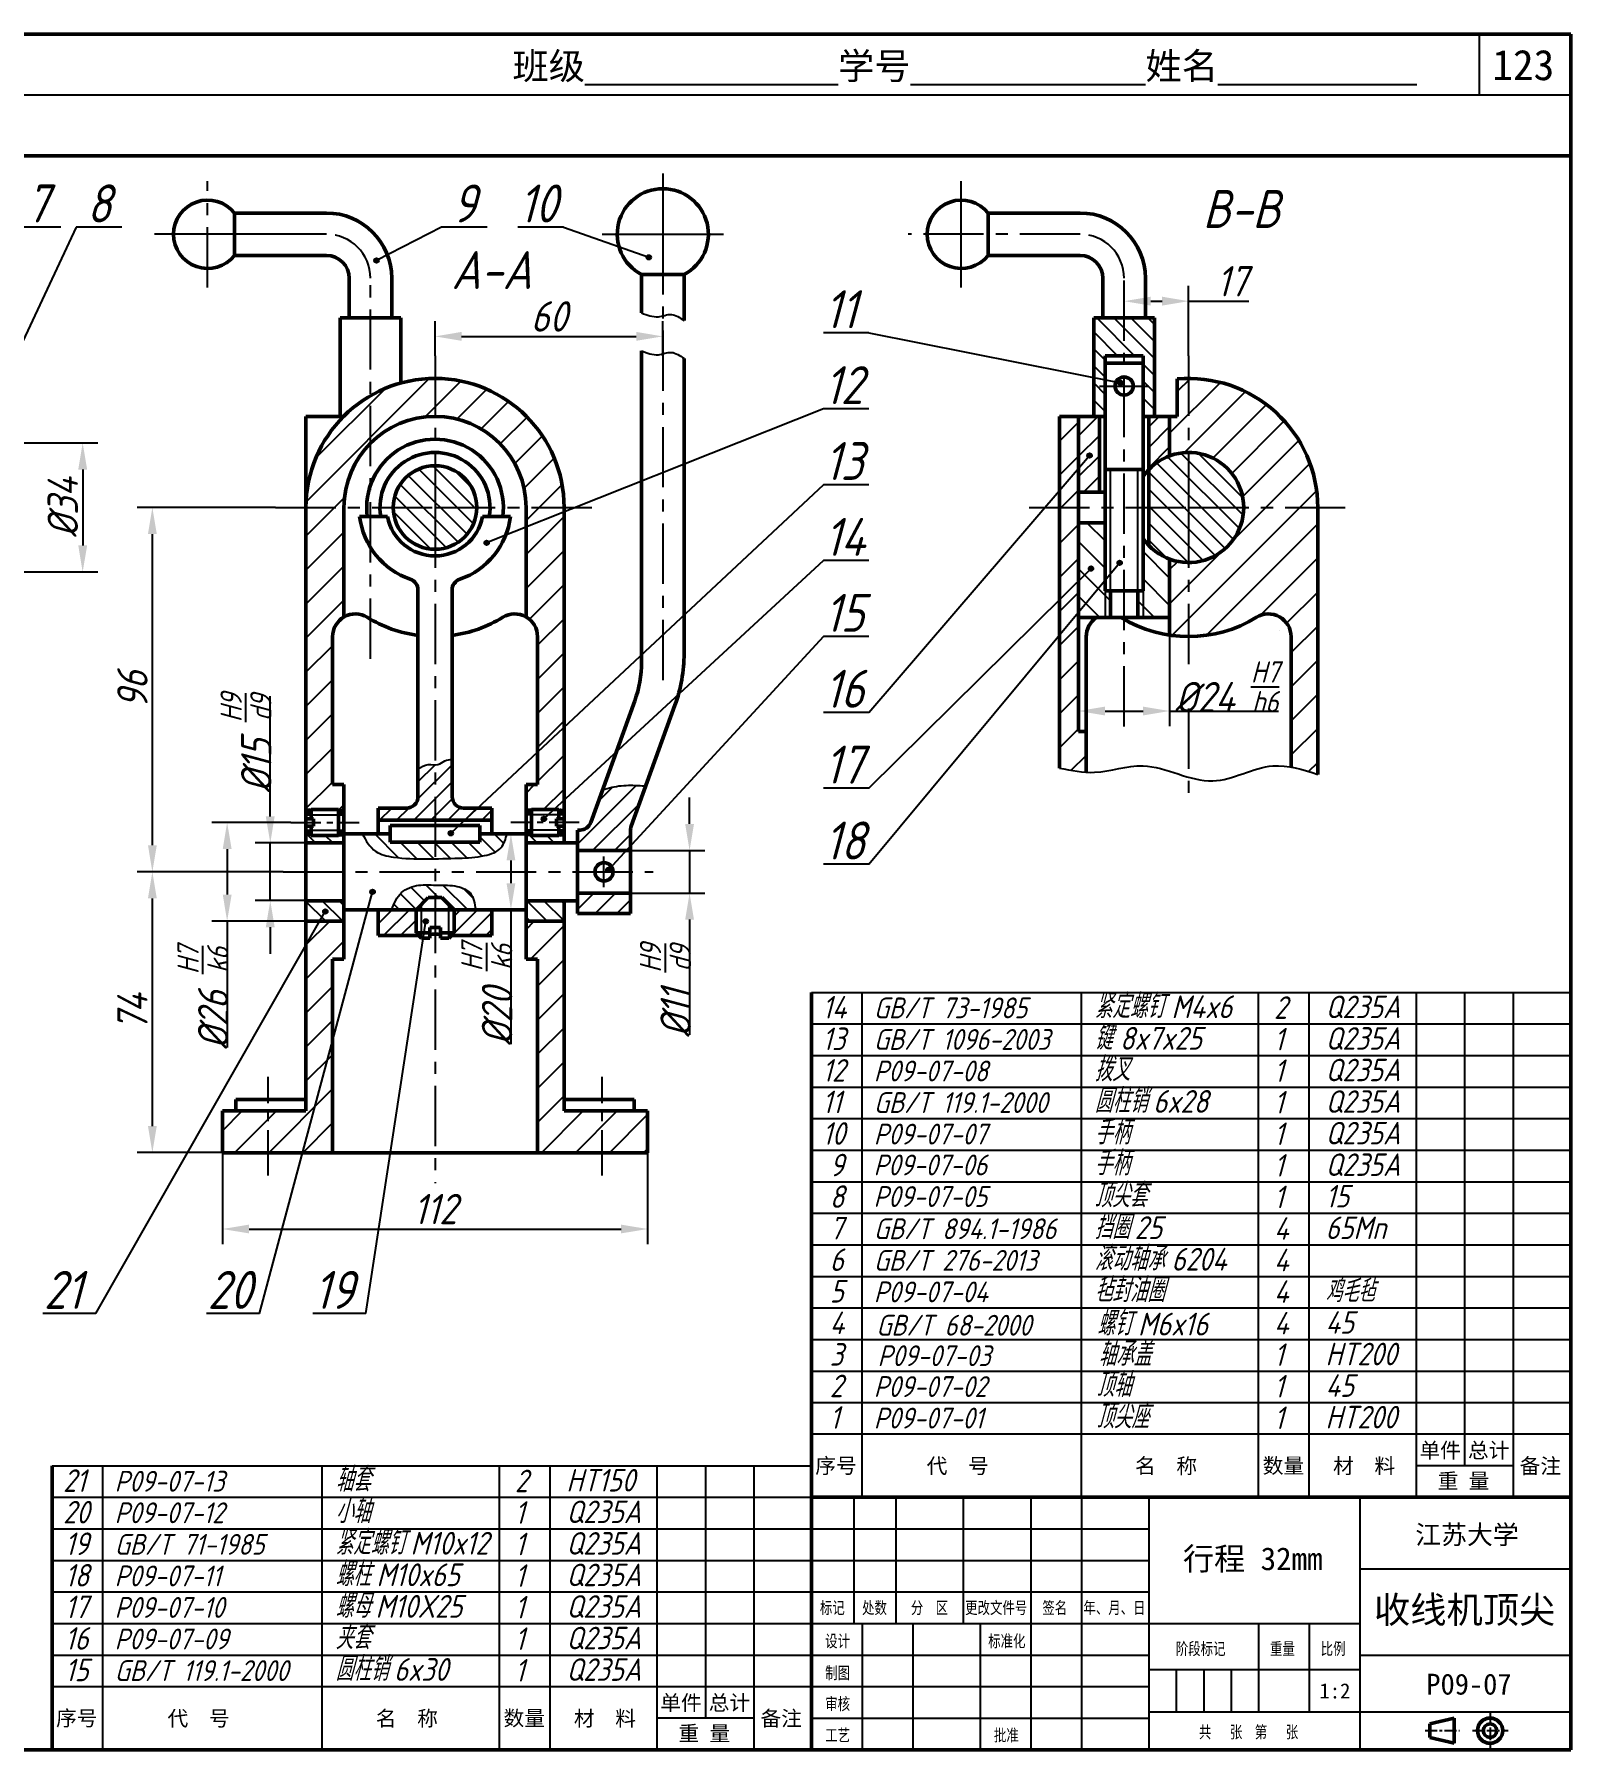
# Model space of a CAD drawing. Header units: millimetres. Extents: x 0 to 322, y 0 to 226.
# Drawn here: x 119.6 to 322, y 0 to 226 of the extents above; entities that cross this region are included whole.
import ezdxf

# ---------------------------------------------------------------- set-up
doc = ezdxf.new("R2010")
doc.units = ezdxf.units.MM
doc.header["$LTSCALE"] = 0.25
doc.linetypes.add('CENTER', pattern=[50.8, 31.75, -6.35, 6.35, -6.35])
doc.layers.add('点画线层', color=7, linetype='CENTER')
doc.layers.add('细实线层', color=7, linetype='Continuous')
doc.layers.add('粗实线层', color=7, linetype='Continuous', lineweight=50)
doc.styles.get("Standard").update_dxf_attribs({"font": 'gbeitc.shx', "height": 4, "bigfont": 'gbcbig.shx'})
doc.styles.add('宋体', font='SimSun.ttf', dxfattribs={"height": 3})
doc.dimstyles.new('ISO-25', dxfattribs={"dimtxt": 4, "dimasz": 3.5, "dimexe": 2, "dimexo": 0, "dimtad": 1, "dimtoh": 1, "dimdsep": 46, "dimtxsty": 'Standard', "dimcen": 0, "dimclrd": 256, "dimclre": 256, "dimclrt": 256, "dimadec": 0, "dimazin": 0, "dimtfac": 1, "dimtmove": 0, "dimatfit": 3, "dimfxl": 0, "dimlwd": -1, "dimlwe": -1, "dimarcsym": 0})
pattern_1 = [(135, (-7.5285, 0), (-1.122532, -1.122532), [])]

# ---------------------------------------------------------------- blocks, each defined once
blk = doc.blocks.new('*D5')
at = {"layer": 'Defpoints', "color": 0, "transparency": 16777216}
for p in [(144.41, 78.66), (200.41, 78.66), (200.41, 68.6)]:
    blk.add_point(p, dxfattribs=at)
at = {"layer": '细实线层', "transparency": 16777216}
for p, q in [((144.41, 78.66), (144.41, 66.6)), ((200.41, 78.66), (200.41, 66.6)), ((147.91, 68.6), (196.91, 68.6))]:
    blk.add_line(p, q, dxfattribs=at)
for points in [[(147.91, 69.18), (147.91, 68.02), (144.41, 68.6)], [(196.91, 69.18), (196.91, 68.02), (200.41, 68.6)]]:
    blk.add_solid(points, dxfattribs=at)
at = {"layer": '细实线层', "transparency": 16777216, "insert": (172.41, 71.23), "char_height": 4, "attachment_point": 5}
blk.add_mtext('112', dxfattribs=at)
blk = doc.blocks.new('*D7')
at = {"layer": 'Defpoints', "color": 0, "transparency": 16777216}
for p in [(135.18, 115.66), (152.41, 115.66), (144.41, 78.66)]:
    blk.add_point(p, dxfattribs=at)
at = {"layer": '细实线层', "transparency": 16777216}
for p, q in [((152.41, 115.66), (133.18, 115.66)), ((135.18, 82.16), (135.18, 112.16)), ((144.41, 78.66), (133.18, 78.66))]:
    blk.add_line(p, q, dxfattribs=at)
for points in [[(134.6, 112.16), (135.76, 112.16), (135.18, 115.66)], [(134.6, 82.16), (135.76, 82.16), (135.18, 78.66)]]:
    blk.add_solid(points, dxfattribs=at)
at = {"layer": '细实线层', "transparency": 16777216, "insert": (132.55, 97.16), "char_height": 4, "attachment_point": 5, "rotation": 90}
blk.add_mtext('74', dxfattribs=at)
blk = doc.blocks.new('*D8')
at = {"layer": 'Defpoints', "color": 0, "transparency": 16777216}
for p in [(135.18, 163.66), (151.41, 163.66), (152.41, 115.66)]:
    blk.add_point(p, dxfattribs=at)
at = {"layer": '细实线层', "transparency": 16777216}
for p, q in [((151.41, 163.66), (133.18, 163.66)), ((135.18, 119.16), (135.18, 160.16)), ((152.41, 115.66), (133.18, 115.66))]:
    blk.add_line(p, q, dxfattribs=at)
for points in [[(134.6, 160.16), (135.76, 160.16), (135.18, 163.66)], [(134.6, 119.16), (135.76, 119.16), (135.18, 115.66)]]:
    blk.add_solid(points, dxfattribs=at)
at = {"layer": '细实线层', "transparency": 16777216, "insert": (132.55, 139.66), "char_height": 4, "attachment_point": 5, "rotation": 90}
blk.add_mtext('96', dxfattribs=at)
blk = doc.blocks.new('*D9')
at = {"layer": 'Defpoints', "color": 0, "transparency": 16777216}
for p in [(198.16, 118.46), (198.16, 112.86), (205.94, 112.86)]:
    blk.add_point(p, dxfattribs=at)
at = {"layer": '细实线层', "transparency": 16777216}
for p, q in [((205.94, 121.96), (205.94, 125.46)), ((198.16, 118.46), (207.94, 118.46)), ((205.94, 118.46), (205.94, 112.86)), ((198.16, 112.86), (207.94, 112.86)), ((205.94, 109.36), (205.94, 94.17))]:
    blk.add_line(p, q, dxfattribs=at)
for points in [[(205.36, 121.96), (206.52, 121.96), (205.94, 118.46)], [(205.36, 109.36), (206.52, 109.36), (205.94, 112.86)]]:
    blk.add_solid(points, dxfattribs=at)
at = {"layer": '细实线层', "transparency": 16777216, "insert": (202.75, 100.02), "char_height": 4, "attachment_point": 5, "rotation": 90}
blk.add_mtext('%%C11 {\\H0.7x;\\SH9/d9;}', dxfattribs=at)
blk = doc.blocks.new('*D10')
at = {"layer": 'Defpoints', "color": 0, "transparency": 16777216}
for p in [(184.41, 120.66), (182.41, 110.66), (184.41, 110.66)]:
    blk.add_point(p, dxfattribs=at)
at = {"layer": '细实线层', "transparency": 16777216}
for p, q in [((184.41, 120.66), (180.41, 120.66)), ((182.41, 117.16), (182.41, 114.16)), ((184.41, 110.66), (180.41, 110.66)), ((182.41, 110.66), (182.41, 92.97))]:
    blk.add_line(p, q, dxfattribs=at)
for points in [[(181.83, 117.16), (182.99, 117.16), (182.41, 120.66)], [(181.83, 114.16), (182.99, 114.16), (182.41, 110.66)]]:
    blk.add_solid(points, dxfattribs=at)
at = {"layer": '细实线层', "transparency": 16777216, "insert": (179.22, 99.53), "char_height": 4, "attachment_point": 5, "rotation": 90}
blk.add_mtext('%%C20 {\\H0.7x;\\SH7/k6;}', dxfattribs=at)
blk = doc.blocks.new('*D11')
at = {"layer": 'Defpoints', "color": 0, "transparency": 16777216}
for p in [(150.71, 119.46), (155.41, 119.46), (155.41, 111.86)]:
    blk.add_point(p, dxfattribs=at)
at = {"layer": '细实线层', "transparency": 16777216}
for p, q in [((150.71, 122.96), (150.71, 138.81)), ((155.41, 119.46), (148.71, 119.46)), ((150.71, 111.86), (150.71, 119.46)), ((155.41, 111.86), (148.71, 111.86)), ((150.71, 108.36), (150.71, 104.86))]:
    blk.add_line(p, q, dxfattribs=at)
for points in [[(150.12, 122.96), (151.29, 122.96), (150.71, 119.46)], [(150.12, 108.36), (151.29, 108.36), (150.71, 111.86)]]:
    blk.add_solid(points, dxfattribs=at)
at = {"layer": '细实线层', "transparency": 16777216, "insert": (147.51, 132.63), "char_height": 4, "attachment_point": 5, "rotation": 90}
blk.add_mtext('%%C15 {\\H0.7x;\\SH9/d9;}', dxfattribs=at)
blk = doc.blocks.new('*D12')
at = {"layer": 'Defpoints', "color": 0, "transparency": 16777216}
for p in [(153.41, 122.16), (145.03, 109.16), (155.41, 109.16)]:
    blk.add_point(p, dxfattribs=at)
at = {"layer": '细实线层', "transparency": 16777216}
for p, q in [((153.41, 122.16), (143.03, 122.16)), ((145.03, 118.66), (145.03, 112.66)), ((155.41, 109.16), (143.03, 109.16)), ((145.03, 109.16), (145.03, 92.52))]:
    blk.add_line(p, q, dxfattribs=at)
for points in [[(144.45, 118.66), (145.62, 118.66), (145.03, 122.16)], [(144.45, 112.66), (145.62, 112.66), (145.03, 109.16)]]:
    blk.add_solid(points, dxfattribs=at)
at = {"layer": '细实线层', "transparency": 16777216, "insert": (141.84, 99.09), "char_height": 4, "attachment_point": 5, "rotation": 90}
blk.add_mtext('%%C26 {\\H0.7x;\\SH7/k6;}', dxfattribs=at)
blk = doc.blocks.new('*D13')
at = {"layer": 'Defpoints', "color": 0, "transparency": 16777216}
for p in [(202.41, 186.2), (172.41, 183.66), (202.41, 183.66)]:
    blk.add_point(p, dxfattribs=at)
at = {"layer": '细实线层', "transparency": 16777216}
for p, q in [((172.41, 183.66), (172.41, 188.2)), ((202.41, 183.66), (202.41, 188.2)), ((175.91, 186.2), (198.91, 186.2))]:
    blk.add_line(p, q, dxfattribs=at)
for points in [[(175.91, 186.79), (175.91, 185.62), (172.41, 186.2)], [(198.91, 186.79), (198.91, 185.62), (202.41, 186.2)]]:
    blk.add_solid(points, dxfattribs=at)
at = {"layer": '细实线层', "transparency": 16777216, "insert": (187.41, 188.83), "char_height": 4, "attachment_point": 5}
blk.add_mtext('60', dxfattribs=at)
blk = doc.blocks.new('*D14')
at = {"layer": 'Defpoints', "color": 0, "transparency": 16777216}
for p in [(263.18, 190.84), (263.18, 188.66), (271.68, 183.66)]:
    blk.add_point(p, dxfattribs=at)
at = {"layer": '细实线层', "transparency": 16777216}
for p, q in [((263.18, 188.66), (263.18, 192.84)), ((271.68, 183.66), (271.68, 192.84)), ((266.68, 190.84), (268.18, 190.84)), ((271.68, 190.84), (279.59, 190.84))]:
    blk.add_line(p, q, dxfattribs=at)
for points in [[(266.68, 191.43), (266.68, 190.26), (263.18, 190.84)], [(268.18, 191.43), (268.18, 190.26), (271.68, 190.84)]]:
    blk.add_solid(points, dxfattribs=at)
at = {"layer": '细实线层', "transparency": 16777216, "insert": (277.39, 193.47), "char_height": 4, "attachment_point": 5}
blk.add_mtext('17', dxfattribs=at)
blk = doc.blocks.new('*D16')
at = {"layer": 'Defpoints', "color": 0, "transparency": 16777216}
for p in [(116.48, 172.16), (116.48, 155.16), (126, 155.16)]:
    blk.add_point(p, dxfattribs=at)
at = {"layer": '细实线层', "transparency": 16777216}
for p, q in [((116.48, 172.16), (128, 172.16)), ((126, 168.66), (126, 158.66)), ((116.48, 155.16), (128, 155.16))]:
    blk.add_line(p, q, dxfattribs=at)
for points in [[(125.42, 168.66), (126.59, 168.66), (126, 172.16)], [(125.42, 158.66), (126.59, 158.66), (126, 155.16)]]:
    blk.add_solid(points, dxfattribs=at)
at = {"layer": '细实线层', "transparency": 16777216, "insert": (123.38, 163.66), "char_height": 4, "attachment_point": 5, "rotation": 90}
blk.add_mtext('%%C34', dxfattribs=at)

msp = doc.modelspace()

# ---------------------------------------------------------------- hatches: boundary and pattern name
at = {"layer": '细实线层'}
h = msp.add_hatch(color=256, dxfattribs=at)
edge = h.paths.add_edge_path()
edge.add_arc((200.578, 196.623), 0.3, 0, 360)
h = msp.add_hatch(color=256, dxfattribs=at)
edge = h.paths.add_edge_path()
edge.add_arc((164.699, 196.205), 0.3, 0, 360)
h = msp.add_hatch(dxfattribs=at)
h.set_pattern_fill('ANSI31', color=256, scale=0.5, angle=90)
h.set_pattern_definition(pattern_1)
h.paths.add_polyline_path([(260.678, 183.657), (263.178, 183.657), (263.178, 188.657), (259.178, 188.657), (259.178, 175.657), (260.678, 175.657)])
h.paths.add_polyline_path([(267.178, 188.657), (263.178, 188.657), (263.178, 183.657), (265.678, 183.657), (265.678, 175.657), (267.178, 175.657)])
h = msp.add_hatch(dxfattribs=at)
h.set_pattern_fill('ANSI31', color=256)
h.paths.add_polyline_path([(163.912, 172.128), (163.912, 178.38, 0.2679492), (155.412, 163.657), (160.412, 163.657, -0.1984612)])
h.paths.add_polyline_path([(160.412, 163.657), (155.412, 163.657), (155.412, 123.857), (156.112, 123.857), (159.712, 123.857), (160.412, 123.857), (160.412, 127.157), (158.912, 127.157), (158.912, 146.635, -0.2679492), (160.412, 149.233)])
h.paths.add_polyline_path([(172.412, 180.657, 0.1316525), (163.912, 178.38), (163.912, 172.128, -0.1993636), (172.412, 175.657)])
h.paths.add_polyline_path([(172.412, 180.657), (172.412, 175.657, -0.4142136), (184.412, 163.657), (189.412, 163.657, 0.4142136)])
h.paths.add_polyline_path([(189.412, 163.657), (184.412, 163.657), (184.412, 149.233, -0.2679492), (185.912, 146.635), (185.912, 127.157), (184.412, 127.157), (184.412, 123.857), (185.112, 123.857), (188.712, 123.857), (189.412, 123.857)])
h.paths.add_polyline_path([(158.912, 104.157), (160.412, 104.157), (160.412, 109.157), (155.412, 109.157), (155.412, 84.157), (150.412, 84.157), (150.412, 78.657), (158.912, 78.657)])
h.paths.add_polyline_path([(150.412, 84.157), (144.412, 84.157), (144.412, 78.657), (150.412, 78.657)])
h.paths.add_polyline_path([(189.412, 109.157), (184.412, 109.157), (184.412, 104.157), (185.912, 104.157), (185.912, 78.657), (194.412, 78.657), (194.412, 84.157), (189.412, 84.157)])
h.paths.add_polyline_path([(200.412, 84.157), (194.412, 84.157), (194.412, 78.657), (200.412, 78.657)])
h.paths.add_polyline_path([(156.112, 123.857), (155.412, 123.857), (155.412, 123.157)])
h.paths.add_polyline_path([(160.412, 123.857), (159.712, 123.857), (160.412, 123.157)])
h.paths.add_polyline_path([(185.112, 123.857), (184.412, 123.857), (184.412, 123.157)])
h.paths.add_polyline_path([(189.412, 123.857), (188.712, 123.857), (189.412, 123.157)])
h = msp.add_hatch(dxfattribs=at)
h.set_pattern_fill('ANSI31', color=256)
h.set_pattern_definition([(45, (-7.5285, 0), (-2.245064, 2.245064), [])])
h.paths.add_polyline_path([(257.178, 175.657), (254.678, 175.657), (254.678, 163.657), (257.178, 163.657)])
edge = h.paths.add_edge_path()
edge.add_spline(control_points=[(254.678, 129.334), (255.845, 129.1), (257.011, 128.904), (258.178, 128.782)], knot_values=[0, 0, 0, 0, 3.5264253, 3.5264253, 3.5264253, 3.5264253], degree=3, periodic=0)
edge.add_line((258.178, 128.782), (258.178, 134.157))
edge.add_line((258.178, 134.157), (257.178, 134.157))
edge.add_line((257.178, 134.157), (257.178, 163.657))
edge.add_line((257.178, 163.657), (254.678, 163.657))
edge.add_line((254.678, 163.657), (254.678, 129.334))
edge = h.paths.add_edge_path()
edge.add_arc((271.678, 163.657), 17, 90, 95.06209)
edge.add_line((270.178, 180.591), (270.178, 175.657))
edge.add_line((270.178, 175.657), (269.178, 175.657))
edge.add_line((269.178, 175.657), (269.178, 170.463))
edge.add_arc((271.678, 163.657), 7.25, 90, 110.17127, ccw=False)
edge.add_line((271.678, 170.907), (271.678, 180.657))
edge = h.paths.add_edge_path()
edge.add_line((271.678, 180.657), (271.678, 170.907))
edge.add_arc((271.678, 163.657), 7.25, 0, 90, ccw=False)
edge.add_line((278.928, 163.657), (288.678, 163.657))
edge.add_arc((271.678, 163.657), 17, 0, 90)
edge = h.paths.add_edge_path()
edge.add_arc((271.678, 163.657), 7.25, 249.82873, 270, ccw=False)
edge.add_line((269.178, 156.852), (269.178, 146.842))
edge.add_arc((271.678, 163.657), 17, 261.54348, 270)
edge.add_line((271.678, 146.657), (271.678, 156.407))
edge = h.paths.add_edge_path()
edge.add_spline(control_points=[(285.178, 129.461), (286.342, 129.197), (287.51, 128.86), (288.678, 128.486)], knot_values=[31.094862, 31.094862, 31.094862, 31.094862, 34.65193, 34.65193, 34.65193, 34.65193], degree=3, periodic=0)
edge.add_line((288.678, 128.486), (288.678, 163.657))
edge.add_line((288.678, 163.657), (278.928, 163.657))
edge.add_arc((271.678, 163.657), 7.25, -90, 0, ccw=False)
edge.add_line((271.678, 156.407), (271.678, 146.657))
edge.add_arc((271.678, 163.657), 17, 270, 301.66824)
edge.add_arc((282.178, 146.635), 3, 0, 121.66824, ccw=False)
edge.add_line((285.178, 146.635), (285.178, 129.461))
h = msp.add_hatch(color=256, dxfattribs=at)
edge = h.paths.add_edge_path()
edge.add_arc((262.708, 180.068), 0.3, 0, 360)
h = msp.add_hatch(dxfattribs=at)
h.set_pattern_fill('ANSI31', color=256, scale=0.6)
h.set_pattern_definition([(45, (-7.5285, 0), (-1.347038, 1.347038), [])])
h.paths.add_polyline_path([(259.928, 175.657), (257.178, 175.657), (257.178, 165.657), (259.928, 165.657)])
h.paths.add_polyline_path([(269.178, 175.657), (266.428, 175.657), (266.428, 168.657, -0.1149342), (269.178, 170.463)])
h = msp.add_hatch(color=256, dxfattribs=at)
edge = h.paths.add_edge_path()
edge.add_arc((258.629, 170.501), 0.3, 0, 360)
h = msp.add_hatch(dxfattribs=at)
h.set_pattern_fill('ANSI31', color=256, scale=0.5, angle=90)
h.set_pattern_definition(pattern_1)
h.paths.add_polyline_path([(271.678, 170.907, 0.2052577), (266.428, 168.657), (266.428, 163.657), (271.678, 163.657)])
h.paths.add_polyline_path([(271.678, 170.907), (271.678, 163.657), (278.928, 163.657, 0.4142136)])
h.paths.add_polyline_path([(271.678, 163.657), (266.428, 163.657), (266.428, 158.657, 0.2052577), (271.678, 156.407)])
h.paths.add_polyline_path([(278.928, 163.657), (271.678, 163.657), (271.678, 156.407, 0.4142136)])
h = msp.add_hatch(dxfattribs=at)
h.set_pattern_fill('ANSI31', color=256, scale=0.5, angle=90)
edge = h.paths.add_edge_path()
edge.add_arc((172.412, 163.657), 5.5, 0, 360)
h = msp.add_hatch(dxfattribs=at)
h.set_pattern_fill('ANSI31', color=256, scale=0.8, angle=90)
h.set_pattern_definition([(135, (-7.5285, 0), (-1.796051, -1.796051), [])])
h.paths.add_polyline_path([(260.678, 161.657), (257.178, 161.657), (257.178, 149.157), (260.678, 149.157), (260.678, 152.657)])
h.paths.add_polyline_path([(261.378, 152.657), (260.678, 152.657), (260.678, 149.157), (261.378, 149.157)])
h.paths.add_polyline_path([(265.678, 152.657), (264.978, 152.657), (264.978, 149.157), (265.678, 149.157)])
h.paths.add_polyline_path([(269.178, 156.852, -0.1569548), (265.678, 159.588), (265.678, 152.657), (265.678, 149.157), (269.178, 149.157)])
h = msp.add_hatch(color=256, dxfattribs=at)
edge = h.paths.add_edge_path()
edge.add_arc((179.209, 159.003), 0.3, 0, 360)
h = msp.add_hatch(color=256, dxfattribs=at)
edge = h.paths.add_edge_path()
edge.add_arc((262.59, 156.364), 0.3, 0, 360)
h = msp.add_hatch(color=256, dxfattribs=at)
edge = h.paths.add_edge_path()
edge.add_arc((258.818, 155.61), 0.3, 0, 360)
h = msp.add_hatch(dxfattribs=at)
h.set_pattern_fill('ANSI31', color=256, scale=0.5)
edge = h.paths.add_edge_path()
edge.add_spline(control_points=[(172.412, 129.76), (172.119, 129.764), (171.292, 129.925), (170.598, 129.489), (170.162, 129.216)], knot_values=[0, 0, 0, 0, 0.8781238, 2.3587219, 2.3587219, 2.3587219, 2.3587219], degree=3, periodic=0)
edge.add_line((170.162, 129.216), (170.162, 125.557))
edge.add_arc((168.662, 125.557), 1.5, -90, 0, ccw=False)
edge.add_line((168.662, 124.057), (164.912, 124.057))
edge.add_line((164.912, 124.057), (164.912, 122.457))
edge.add_line((164.912, 122.457), (172.412, 122.457))
edge.add_line((172.412, 122.457), (172.412, 129.76))
edge = h.paths.add_edge_path()
edge.add_spline(control_points=[(174.662, 130.484), (174.337, 130.452), (173.659, 130.384), (173.011, 129.794), (172.542, 129.758), (172.412, 129.76)], knot_values=[2.3587219, 2.3587219, 2.3587219, 2.3587219, 3.321073, 4.3693913, 4.761034, 4.761034, 4.761034, 4.761034], degree=3, periodic=0)
edge.add_line((172.412, 129.76), (172.412, 122.457))
edge.add_line((172.412, 122.457), (179.912, 122.457))
edge.add_line((179.912, 122.457), (179.912, 124.057))
edge.add_line((179.912, 124.057), (176.162, 124.057))
edge.add_arc((176.162, 125.557), 1.5, 180, 270, ccw=False)
edge.add_line((174.662, 125.557), (174.662, 130.484))
h.paths.add_polyline_path([(169.912, 110.657), (164.912, 110.657), (164.912, 107.257), (169.912, 107.257), (169.912, 107.607)])
h.paths.add_polyline_path([(179.912, 110.657), (174.912, 110.657), (174.912, 107.607), (174.912, 107.257), (179.912, 107.257)])
h.paths.add_polyline_path([(169.912, 107.607), (169.912, 107.257), (170.262, 107.257)])
h.paths.add_polyline_path([(174.912, 107.607), (174.562, 107.257), (174.912, 107.257)])
h = msp.add_hatch(dxfattribs=at)
h.set_pattern_fill('ANSI31', color=256, scale=0.64)
edge = h.paths.add_edge_path()
edge.add_spline(control_points=[(200.167, 126.967), (199.526, 127.011), (198.454, 127.086), (196.534, 127.026), (195.3, 126.697), (194.486, 126.479)], knot_values=[0, 0, 0, 0, 1.9288001, 3.2225611, 5.7407957, 5.7407957, 5.7407957, 5.7407957], degree=3, periodic=0)
edge.add_line((194.486, 126.479), (192.92, 122.147))
edge.add_arc((191.509, 122.657), 1.5, 270, 340.12313, ccw=False)
edge.add_line((191.509, 121.157), (191.162, 121.157))
edge.add_line((191.162, 121.157), (191.162, 118.457))
edge.add_line((191.162, 118.457), (198.162, 118.457))
edge.add_line((198.162, 118.457), (198.162, 121.157))
edge.add_arc((199.662, 121.157), 1.5, 160.12313, 180, ccw=False)
edge.add_line((198.251, 121.667), (200.167, 126.967))
h.paths.add_polyline_path([(198.162, 112.857), (191.162, 112.857), (191.162, 110.157), (198.162, 110.157)])
h = msp.add_hatch(color=256, dxfattribs=at)
edge = h.paths.add_edge_path()
edge.add_arc((186.755, 122.626), 0.3, 0, 360)
h = msp.add_hatch(dxfattribs=at)
h.set_pattern_fill('ANSI31', color=256, scale=0.5, angle=90)
h.paths.add_polyline_path([(160.412, 111.857), (155.412, 111.857), (155.412, 109.157), (160.412, 109.157)])
h.paths.add_polyline_path([(160.412, 120.457), (159.712, 120.457), (156.112, 120.457), (155.412, 120.457), (155.412, 119.457), (160.412, 119.457)])
h.paths.add_polyline_path([(155.412, 121.157), (155.412, 120.457), (156.112, 120.457)])
h.paths.add_polyline_path([(160.412, 121.157), (159.712, 120.457), (160.412, 120.457)])
h = msp.add_hatch(dxfattribs=at)
h.set_pattern_fill('ANSI31', color=256, scale=0.5, angle=90)
edge = h.paths.add_edge_path()
edge.add_line((172.412, 119.557), (166.512, 119.557))
edge.add_line((166.512, 119.557), (166.512, 120.657))
edge.add_line((166.512, 120.657), (162.832, 120.657))
edge.add_spline(control_points=[(162.832, 120.657), (163.329, 119.764), (164.242, 118.122), (167.599, 117.402), (170.193, 117.356), (172.024, 117.377), (172.412, 117.383)], knot_values=[0, 0, 0, 0, 2.9097302, 5.3516341, 9.6841819, 10.8441426, 10.8441426, 10.8441426, 10.8441426], degree=3, periodic=0)
edge.add_line((172.412, 117.383), (172.412, 119.557))
edge = h.paths.add_edge_path()
edge.add_spline(control_points=[(172.412, 117.383), (173.47, 117.4), (175.661, 117.463), (178.578, 117.561), (181.292, 118.511), (181.716, 119.994), (181.905, 120.657)], knot_values=[10.8441426, 10.8441426, 10.8441426, 10.8441426, 14.0114926, 17.376653, 19.8102908, 21.7764162, 21.7764162, 21.7764162, 21.7764162], degree=3, periodic=0)
edge.add_line((181.905, 120.657), (178.312, 120.657))
edge.add_line((178.312, 120.657), (178.312, 119.557))
edge.add_line((178.312, 119.557), (172.412, 119.557))
edge.add_line((172.412, 119.557), (172.412, 117.383))
h = msp.add_hatch(color=256, dxfattribs=at)
edge = h.paths.add_edge_path()
edge.add_arc((174.493, 120.741), 0.3, 0, 360)
h = msp.add_hatch(dxfattribs=at)
h.set_pattern_fill('ANSI31', color=256, scale=0.5, angle=90)
h.paths.add_polyline_path([(189.412, 111.857), (184.412, 111.857), (184.412, 109.157), (189.412, 109.157)])
h.paths.add_polyline_path([(189.412, 120.457), (188.712, 120.457), (185.112, 120.457), (184.412, 120.457), (184.412, 119.457), (189.412, 119.457)])
h.paths.add_polyline_path([(184.412, 121.157), (184.412, 120.457), (185.112, 120.457)])
h.paths.add_polyline_path([(189.412, 121.157), (188.712, 120.457), (189.412, 120.457)])
h = msp.add_hatch(color=256, dxfattribs=at)
edge = h.paths.add_edge_path()
edge.add_arc((195.24, 115.912), 0.3, 0, 360)
h = msp.add_hatch(color=256, dxfattribs=at)
edge = h.paths.add_edge_path()
edge.add_arc((164.188, 113.025), 0.3, 0, 360)
h = msp.add_hatch(dxfattribs=at)
h.set_pattern_fill('ANSI31', color=256, scale=0.5, angle=90)
edge = h.paths.add_edge_path()
edge.add_spline(control_points=[(172.412, 113.915), (171.708, 113.93), (170.173, 114.053), (167.699, 113.136), (167.036, 111.497), (166.697, 110.657)], knot_values=[0, 0, 0, 0, 2.1326237, 4.6121569, 7.2197541, 7.2197541, 7.2197541, 7.2197541], degree=3, periodic=0)
edge.add_line((166.697, 110.657), (169.912, 110.657))
edge.add_line((169.912, 110.657), (171.512, 112.257))
edge.add_line((171.512, 112.257), (172.412, 112.257))
edge.add_line((172.412, 112.257), (172.412, 113.915))
edge = h.paths.add_edge_path()
edge.add_spline(control_points=[(177.768, 110.657), (177.641, 111.487), (177.392, 113.1), (174.868, 113.992), (173.293, 113.897), (172.43, 113.914), (172.412, 113.915)], knot_values=[7.2197541, 7.2197541, 7.2197541, 7.2197541, 9.5540982, 11.7597731, 14.3209153, 14.3748158, 14.3748158, 14.3748158, 14.3748158], degree=3, periodic=0)
edge.add_line((172.412, 113.915), (172.412, 112.257))
edge.add_line((172.412, 112.257), (173.312, 112.257))
edge.add_line((173.312, 112.257), (174.912, 110.657))
edge.add_line((174.912, 110.657), (177.768, 110.657))
h = msp.add_hatch(color=256, dxfattribs=at)
edge = h.paths.add_edge_path()
edge.add_arc((157.962, 110.433), 0.3, 0, 360)
h = msp.add_hatch(color=256, dxfattribs=at)
edge = h.paths.add_edge_path()
edge.add_arc((171.192, 109.137), 0.3, 0, 360)

# ---------------------------------------------------------------- linework, layer by layer
at = {"lineweight": 50}
for p, q in [((322, 226), (0, 226)), ((322, 0), (322, 226)), ((322, 210), (0, 210)), ((322, 33.26), (222, 33.26)), ((222, 33.26), (222, 0)), ((0, 0), (322, 0))]:
    msp.add_line(p, q, dxfattribs=at)
for p, q in [((310, 218), (310, 226)), ((322, 218), (0, 218)), ((322, 41.575), (222, 41.575)), ((314.47, 37.418), (301.678, 37.418)), ((227.556, 33.26), (227.556, 16.63)), ((233.111, 33.26), (233.111, 16.63)), ((242, 33.26), (242, 16.63)), ((250.889, 33.26), (250.889, 0)), ((257.556, 33.26), (257.556, 0)), ((266.444, 33.26), (266.444, 0)), ((294.222, 33.26), (294.222, 0)), ((222, 29.103), (266.444, 29.103)), ((222, 24.945), (266.444, 24.945)), ((294.222, 23.816), (322, 23.816)), ((222, 20.788), (266.444, 20.788)), ((222, 16.63), (294.222, 16.63)), ((228.667, 16.63), (228.667, 0)), ((235.333, 16.63), (235.333, 0)), ((244.222, 16.63), (244.222, 0)), ((280.889, 16.63), (280.889, 5)), ((287.556, 16.63), (287.556, 5)), ((222, 12.473), (266.444, 12.473)), ((294.222, 12.473), (322, 12.473)), ((266.444, 10.555), (294.222, 10.555)), ((270.056, 10.555), (270.056, 5)), ((273.667, 10.555), (273.667, 5)), ((277.278, 10.555), (277.278, 5)), ((222, 8.315), (266.444, 8.315)), ((266.444, 5), (322, 5)), ((294.222, 5), (300.196, 5)), ((294.222, 5), (300.196, 5)), ((214.47, 4.158), (201.678, 4.158)), ((222, 4.158), (266.444, 4.158))]:
    msp.add_line(p, q)
at = {"layer": '点画线层'}
for p, q in [((142.463, 192.657), (142.463, 206.657)), ((202.412, 207.657), (202.412, 199.657)), ((202.412, 199.657), (202.412, 139.443)), ((257.378, 199.657), (234.73, 199.657)), ((163.912, 143.717), (163.912, 193.857)), ((263.178, 134.807), (263.178, 193.857)), ((172.412, 183.657), (172.412, 163.657)), ((271.678, 183.657), (271.678, 163.657)), ((259.956, 179.657), (266.416, 179.657)), ((151.412, 163.657), (172.412, 163.657)), ((172.412, 163.657), (193.412, 163.657)), ((172.412, 163.657), (172.412, 74.657)), ((250.678, 163.657), (271.678, 163.657)), ((271.678, 163.657), (292.678, 163.657)), ((271.678, 163.657), (271.678, 142.009)), ((271.678, 137.166), (271.678, 125.908)), ((194.662, 113.649), (194.662, 117.692)), ((152.412, 115.657), (201.162, 115.657))]:
    msp.add_line(p, q, dxfattribs=at)
at = {"layer": '点画线层', "ltscale": 0.5}
for p, q in [((153.412, 122.157), (162.412, 122.157)), ((191.412, 122.157), (182.412, 122.157))]:
    msp.add_line(p, q, dxfattribs=at)
at = {"layer": '点画线层', "ltscale": 0.75}
for p, q in [((150.412, 75.657), (150.412, 88.657)), ((194.412, 75.657), (194.412, 88.657))]:
    msp.add_line(p, q, dxfattribs=at)
at = {"layer": '点画线层', "ltscale": 0.15}
for p, q in [((311.38, 4.834), (311.38, 0.14)), ((309.054, 2.508), (313.748, 2.508))]:
    msp.add_line(p, q, dxfattribs=at)
at = {"layer": '点画线层', "ltscale": 0.2}
msp.add_line((302.832, 2.508), (307.337, 2.508), dxfattribs=at)
at = {"layer": '点画线层'}
for centre in [(158.112, 193.857), (257.378, 193.857)]:
    msp.add_arc(centre, 5.8, 0, 90, dxfattribs=at)
at = {"layer": '粗实线层'}
for p, q in [((158.112, 202.457), (145.986, 202.457)), ((145.986, 196.857), (145.986, 202.457)), ((257.378, 202.457), (245.252, 202.457)), ((245.252, 196.857), (245.252, 202.457)), ((158.112, 196.857), (145.986, 196.857)), ((257.378, 196.857), (245.252, 196.857)), ((161.112, 188.657), (161.112, 193.857)), ((166.712, 188.657), (166.712, 193.857)), ((199.612, 194.351), (199.612, 189.297)), ((199.612, 194.351), (205.212, 194.351)), ((205.212, 194.351), (205.212, 188.3)), ((260.378, 188.657), (260.378, 193.857)), ((265.978, 188.657), (265.978, 193.857)), ((159.912, 175.657), (159.912, 188.657)), ((159.912, 188.657), (167.912, 188.657)), ((167.912, 180.051), (167.912, 188.657)), ((259.178, 175.657), (259.178, 188.657)), ((259.178, 188.657), (267.178, 188.657)), ((267.178, 175.657), (267.178, 188.657)), ((199.612, 184.297), (199.612, 143.286)), ((205.212, 183.3), (205.212, 144.424)), ((260.678, 152.657), (260.678, 183.657)), ((260.678, 183.657), (265.678, 183.657)), ((265.678, 152.657), (265.678, 183.657)), ((260.678, 182.657), (265.678, 182.657)), ((270.178, 180.591), (270.178, 175.657)), ((155.412, 163.657), (155.412, 175.657)), ((155.412, 175.657), (160.37, 175.657)), ((254.678, 175.657), (254.678, 129.334)), ((254.678, 175.657), (260.678, 175.657)), ((257.178, 134.157), (257.178, 175.657)), ((259.928, 165.657), (259.928, 175.657)), ((265.678, 175.657), (270.178, 175.657)), ((266.428, 168.657), (266.428, 175.657)), ((269.178, 170.463), (269.178, 175.657)), ((260.678, 168.657), (265.678, 168.657)), ((266.428, 158.657), (266.428, 168.657)), ((257.178, 165.657), (260.678, 165.657)), ((155.412, 163.657), (155.412, 84.157)), ((160.412, 163.657), (160.412, 149.233)), ((184.412, 163.657), (184.412, 149.233)), ((189.412, 163.657), (189.412, 119.457)), ((288.678, 163.657), (288.678, 128.486)), ((162.484, 162.457), (166.151, 162.457)), ((178.673, 162.457), (182.34, 162.457)), ((257.178, 161.657), (260.678, 161.657)), ((269.178, 146.842), (269.178, 156.852)), ((170.162, 152.786), (170.162, 125.557)), ((174.662, 152.786), (174.662, 125.557)), ((260.678, 152.657), (265.678, 152.657)), ((261.378, 152.657), (261.378, 149.157)), ((264.978, 152.657), (264.978, 149.157)), ((257.178, 149.157), (269.178, 149.157)), ((158.912, 146.635), (158.912, 127.157)), ((185.912, 146.635), (185.912, 127.157)), ((258.178, 146.635), (258.178, 128.782)), ((285.178, 146.635), (285.178, 129.461)), ((192.92, 122.147), (198.718, 138.186)), ((198.251, 121.667), (204.02, 137.624)), ((257.178, 134.157), (258.178, 134.157)), ((158.912, 127.157), (160.412, 127.157)), ((160.412, 127.157), (160.412, 104.157)), ((184.412, 127.157), (184.412, 104.157)), ((184.412, 127.157), (185.912, 127.157)), ((155.412, 123.157), (156.112, 123.857)), ((156.112, 123.857), (159.712, 123.857)), ((156.112, 123.857), (156.112, 122.657)), ((156.412, 122.657), (156.412, 121.657)), ((160.412, 123.157), (159.712, 123.857)), ((159.712, 123.857), (159.712, 120.457)), ((164.912, 124.057), (164.912, 120.657)), ((168.662, 124.057), (164.912, 124.057)), ((164.912, 122.457), (179.912, 122.457)), ((179.912, 124.057), (176.162, 124.057)), ((179.912, 120.657), (179.912, 124.057)), ((184.412, 123.157), (185.112, 123.857)), ((188.712, 123.857), (185.112, 123.857)), ((185.112, 123.857), (185.112, 120.457)), ((188.412, 122.657), (188.412, 121.657)), ((189.412, 123.157), (188.712, 123.857)), ((188.712, 123.857), (188.712, 122.657)), ((156.112, 120.457), (155.412, 121.157)), ((156.112, 121.657), (156.112, 120.457)), ((156.112, 120.457), (159.712, 120.457)), ((159.712, 120.457), (160.412, 121.157)), ((160.412, 120.657), (166.512, 120.657)), ((166.512, 121.757), (178.312, 121.757)), ((166.512, 121.757), (166.512, 119.557)), ((178.312, 119.557), (178.312, 121.757)), ((178.312, 120.657), (184.412, 120.657)), ((185.112, 120.457), (184.412, 121.157)), ((188.712, 120.457), (185.112, 120.457)), ((188.712, 121.657), (188.712, 120.457)), ((188.712, 120.457), (189.412, 121.157)), ((191.162, 110.157), (191.162, 121.157)), ((191.162, 121.157), (191.509, 121.157)), ((198.162, 110.157), (198.162, 121.157)), ((155.412, 119.457), (160.412, 119.457)), ((166.512, 119.557), (178.312, 119.557)), ((184.412, 119.457), (191.162, 119.457)), ((191.162, 118.457), (198.162, 118.457)), ((155.412, 111.857), (160.412, 111.857)), ((171.512, 112.257), (169.912, 110.657)), ((171.512, 112.257), (173.312, 112.257)), ((174.912, 110.657), (173.312, 112.257)), ((184.412, 111.857), (191.162, 111.857)), ((189.412, 111.857), (189.412, 84.157)), ((191.162, 112.857), (198.162, 112.857)), ((155.412, 109.157), (160.412, 109.157)), ((160.412, 110.657), (184.412, 110.657)), ((164.912, 110.657), (164.912, 107.257)), ((169.912, 107.607), (169.912, 110.657)), ((169.912, 110.657), (174.912, 110.657)), ((174.912, 107.607), (174.912, 110.657)), ((179.912, 107.257), (179.912, 110.657)), ((184.412, 109.157), (189.412, 109.157)), ((191.162, 110.157), (198.162, 110.157)), ((164.912, 107.257), (170.262, 107.257)), ((170.612, 106.907), (169.912, 107.607)), ((169.912, 107.607), (171.712, 107.607)), ((171.712, 106.907), (170.612, 106.907)), ((171.712, 108.307), (171.712, 106.907)), ((171.712, 108.307), (173.112, 108.307)), ((173.112, 108.307), (173.112, 106.907)), ((173.112, 107.607), (174.912, 107.607)), ((173.112, 106.907), (174.212, 106.907)), ((174.212, 106.907), (174.912, 107.607)), ((174.562, 107.257), (179.912, 107.257)), ((158.912, 104.157), (158.912, 78.657)), ((158.912, 104.157), (160.412, 104.157)), ((184.412, 104.157), (185.912, 104.157)), ((185.912, 104.157), (185.912, 78.657)), ((222, 33.26), (222, 99.781)), ((144.412, 84.157), (155.412, 84.157)), ((144.412, 78.657), (144.412, 84.157)), ((146.162, 85.657), (155.412, 85.657)), ((146.162, 85.657), (146.162, 84.157)), ((189.412, 85.657), (198.662, 85.657)), ((189.412, 84.157), (200.412, 84.157)), ((198.662, 85.657), (198.662, 84.157)), ((200.412, 78.657), (200.412, 84.157)), ((144.412, 78.657), (200.412, 78.657)), ((122, 0), (122, 37.418)), ((303.451, 3.404), (306.651, 4.172)), ((303.451, 1.612), (303.451, 3.404)), ((306.651, 0.844), (306.651, 4.172)), ((303.451, 1.612), (306.651, 0.844))]:
    msp.add_line(p, q, dxfattribs=at)
at = {"layer": '粗实线层', "ltscale": 0.5}
for p, q in [((155.412, 122.657), (156.412, 122.657)), ((189.412, 122.657), (188.412, 122.657)), ((155.412, 121.657), (156.412, 121.657)), ((189.412, 121.657), (188.412, 121.657))]:
    msp.add_line(p, q, dxfattribs=at)
at = {"layer": '粗实线层'}
for centre, radius in [((263.178, 179.657), 1.2), ((172.412, 163.657), 5.5), ((194.662, 115.657), 1.2), ((311.38, 2.508), 1.664), ((311.38, 2.508), 0.896)]:
    msp.add_circle(centre, radius, dxfattribs=at)
for centre, radius, start, end in [((142.463, 199.657), 4.5, 38.4786, 321.5214), ((202.412, 199.657), 6, 297.81814, 242.18186), ((241.73, 199.657), 4.5, 38.4786, 321.5214), ((158.112, 193.857), 8.6, 0, 90), ((257.378, 193.857), 8.6, 0, 90), ((158.112, 193.857), 3, 0, 90), ((257.378, 193.857), 3, 0, 90), ((172.412, 163.657), 17, 0, 180), ((271.678, 163.657), 17, 0, 95.06209), ((172.412, 163.657), 12, 0, 180), ((172.412, 163.657), 9, 352.33774, 187.66226), ((172.412, 163.657), 7.25, 350.47272, 189.52728), ((271.678, 163.657), 7.25, 214.14842, 145.85158), ((172.412, 163.657), 10, 186.8921, 250.96856), ((172.412, 163.657), 6.375, 190.84982, 349.15018), ((172.412, 163.657), 10, 289.03144, 353.1079), ((168.662, 152.786), 1.5, 0, 70.96856), ((176.162, 152.786), 1.5, 109.03144, 180), ((161.912, 146.635), 3, 58.33176, 180), ((172.412, 163.657), 17, 238.33176, 262.39442), ((172.412, 163.657), 17, 277.60558, 301.66824), ((182.912, 146.635), 3, 0, 121.66824), ((271.678, 163.657), 17, 238.53302, 301.66824), ((282.178, 146.635), 3, 0, 121.66824), ((261.178, 146.635), 3, 122.78784, 180), ((184.612, 143.286), 15, 340.12313, 0), ((185.212, 144.424), 20, 340.12313, 0), ((168.662, 125.557), 1.5, 270, 0), ((176.162, 125.557), 1.5, 180, 270), ((191.509, 122.657), 1.5, 270, 340.12313), ((199.662, 121.157), 1.5, 160.12313, 180), ((172.412, 102.285), 5.181, 82.23498, 97.76502)]:
    msp.add_arc(centre, radius, start, end, dxfattribs=at)
at = {"layer": '细实线层'}
for p, q in [((241.73, 192.657), (241.73, 206.657)), ((125.145, 200.6), (111.711, 171.954)), ((123.145, 200.6), (117.145, 200.6)), ((131.145, 200.6), (125.145, 200.6)), ((158.112, 199.657), (135.463, 199.657)), ((173.277, 200.6), (164.699, 196.205)), ((179.277, 200.6), (173.277, 200.6)), ((189.319, 200.6), (183.319, 200.6)), ((189.319, 200.6), (200.578, 196.623)), ((194.412, 199.657), (210.412, 199.657)), ((229.56, 186.664), (223.56, 186.664)), ((229.56, 186.664), (262.708, 180.068)), ((223.56, 176.664), (179.209, 159.003)), ((229.56, 176.664), (223.56, 176.664)), ((229.56, 136.664), (258.629, 170.501)), ((261.378, 152.657), (261.378, 168.657)), ((264.978, 152.657), (264.978, 168.657)), ((223.56, 166.664), (174.493, 120.741)), ((229.56, 166.664), (223.56, 166.664)), ((223.56, 156.664), (186.755, 122.626)), ((229.56, 156.664), (223.56, 156.664)), ((229.56, 116.664), (262.59, 156.364)), ((229.56, 126.664), (258.818, 155.61)), ((260.678, 152.657), (260.678, 149.157)), ((265.678, 152.657), (265.678, 149.157)), ((269.178, 149.157), (269.178, 134.843)), ((223.56, 146.664), (195.24, 115.912)), ((229.56, 146.664), (223.56, 146.664)), ((229.56, 136.664), (223.56, 136.664)), ((260.678, 136.843), (265.678, 136.843)), ((269.178, 136.843), (283.501, 136.843)), ((229.56, 126.664), (223.56, 126.664)), ((156.112, 123.857), (155.412, 123.857)), ((155.412, 123.157), (160.412, 123.157)), ((159.712, 123.857), (160.412, 123.857)), ((185.112, 123.857), (184.412, 123.857)), ((189.412, 123.157), (184.412, 123.157)), ((188.712, 123.857), (189.412, 123.857)), ((155.412, 121.157), (160.412, 121.157)), ((156.112, 120.457), (155.412, 120.457)), ((159.712, 120.457), (160.412, 120.457)), ((189.412, 121.157), (184.412, 121.157)), ((185.112, 120.457), (184.412, 120.457)), ((188.712, 120.457), (189.412, 120.457)), ((229.56, 116.664), (223.56, 116.664)), ((149.304, 57.465), (164.188, 113.025)), ((170.612, 106.907), (170.612, 111.357)), ((174.212, 106.907), (174.212, 111.357)), ((127.74, 57.465), (157.962, 110.433)), ((163.304, 57.465), (171.192, 109.137)), ((169.912, 107.607), (169.912, 107.257)), ((174.912, 107.607), (174.912, 107.257)), ((222, 99.781), (322, 99.781)), ((228.667, 33.26), (228.667, 99.781)), ((257.556, 33.26), (257.556, 99.781)), ((280.889, 33.26), (280.889, 99.781)), ((287.556, 33.26), (287.556, 99.781)), ((301.678, 33.26), (301.678, 99.781)), ((308.074, 37.418), (308.074, 99.781)), ((314.47, 33.26), (314.47, 99.781)), ((222, 95.623), (322, 95.623)), ((222, 91.466), (322, 91.466)), ((222, 87.308), (322, 87.308)), ((222, 83.151), (322, 83.151)), ((222, 78.993), (322, 78.993)), ((222, 74.836), (322, 74.836)), ((222, 70.678), (322, 70.678)), ((222, 66.52), (322, 66.52)), ((222, 62.363), (322, 62.363)), ((127.74, 57.465), (120.74, 57.465)), ((149.304, 57.465), (142.304, 57.465)), ((163.304, 57.465), (156.304, 57.465)), ((222, 58.205), (322, 58.205)), ((222, 54.048), (322, 54.048)), ((222, 49.89), (322, 49.89)), ((222, 45.733), (322, 45.733)), ((122, 37.418), (222, 37.418)), ((128.667, 0), (128.667, 37.418)), ((157.556, 0), (157.556, 37.418)), ((180.889, 0), (180.889, 37.418)), ((187.556, 0), (187.556, 37.418)), ((201.678, 0), (201.678, 37.418)), ((208.074, 4.158), (208.074, 37.418)), ((214.47, 0), (214.47, 37.418)), ((122, 33.26), (222, 33.26)), ((122, 29.103), (222, 29.103)), ((122, 29.103), (222, 29.103)), ((122, 24.945), (222, 24.945)), ((122, 20.788), (222, 20.788)), ((122, 16.63), (222, 16.63)), ((122, 12.473), (222, 12.473)), ((122, 8.315), (222, 8.315))]:
    msp.add_line(p, q, dxfattribs=at)
for centre in [(200.578, 196.623), (164.699, 196.205), (262.708, 180.068), (258.629, 170.501), (179.209, 159.003), (262.59, 156.364), (258.818, 155.61), (186.755, 122.626), (174.493, 120.741), (195.24, 115.912), (164.188, 113.025), (157.962, 110.433), (171.192, 109.137)]:
    msp.add_circle(centre, 0.3, dxfattribs=at)
for points in [[(199.612, 189.297), (201.828, 188.793), (203.544, 189.087), (205.212, 188.3)], [(199.612, 184.297), (201.828, 183.793), (203.544, 184.087), (205.212, 183.3)], [(170.162, 129.216), (171.522, 129.801), (172.792, 129.801), (173.719, 130.289), (174.662, 130.484)], [(254.678, 129.334), (259.299, 128.768), (265.667, 129.616), (274.864, 127.638), (282.787, 129.616), (288.678, 128.486)], [(194.486, 126.479), (196.948, 127.006), (198.241, 127.062), (200.167, 126.967)], [(162.832, 120.657), (164.6, 118.346), (166.926, 117.603), (171.253, 117.37), (175.579, 117.463), (178.928, 117.788), (181.115, 118.857), (181.905, 120.657)], [(166.697, 110.657), (167.999, 112.916), (170.279, 113.892), (172.465, 113.914), (175.024, 113.799), (177.024, 112.87), (177.768, 110.657)]]:
    msp.add_spline(points, degree=3, dxfattribs=at)
for points in [[(260.678, 137.426), (260.678, 136.26), (257.178, 136.843)], [(265.678, 137.426), (265.678, 136.26), (269.178, 136.843)]]:
    msp.add_solid(points, dxfattribs=at)

# ---------------------------------------------------------------- texts
at = {"style": '宋体'}
for s, height, p in [('班级%%U              %%U学号%%U             %%U姓名%%U           ', 3.5, (182.613, 220.072)), ('123', 4, (311.672, 219.963)), ('单件', 2, (302.086, 38.448)), ('总计', 2, (308.467, 38.448)), ('序号', 2, (222.501, 36.418)), ('代  号', 2, (237.176, 36.386)), ('名  称', 2, (264.613, 36.386)), ('数量', 2, (281.438, 36.418)), ('材  料', 2, (290.701, 36.386)), ('备注', 2, (315.28, 36.386)), ('重 量', 2, (304.475, 34.409)), ('江苏大学', 2.5, (301.526, 27.08)), ('行程 32mm', 3, (270.931, 23.656)), ('收线机顶尖', 3.5, (296.094, 16.692)), ('P09-07', 2.75, (302.989, 7.261)), ('单件', 2, (202.086, 5.188)), ('总计', 2, (208.467, 5.188)), ('1:2', 2, (288.903, 6.745)), ('序号', 2, (122.501, 3.158)), ('代  号', 2, (137.176, 3.125)), ('名  称', 2, (164.613, 3.125)), ('数量', 2, (181.438, 3.158)), ('材  料', 2, (190.701, 3.125)), ('备注', 2, (215.28, 3.125)), ('重 量', 2, (204.475, 1.149))]:
    msp.add_text(s, height=height, dxfattribs=at).set_placement(p)
at = {"style": '宋体', "width": 0.75}
for s, p in [('标记', (223.108, 17.902)), ('处数', (228.664, 17.902)), ('分  区', (235.086, 17.902)), ('更改文件号', (242.237, 17.902)), ('签名', (252.412, 17.902)), ('年、月、日', (257.82, 17.902)), ('设计', (223.805, 13.513)), ('标准化', (245.272, 13.513)), ('阶段标记', (269.986, 12.507)), ('重量', (282.399, 12.507)), ('比例', (289.066, 12.507)), ('制图', (223.805, 9.319)), ('审核', (223.805, 5.247)), ('工艺', (223.805, 1.114)), ('批准', (246.027, 1.114)), ('共   张  第   张', (273.031, 1.53))]:
    msp.add_text(s, height=1.6, dxfattribs=at).set_placement(p)
at = {"layer": '细实线层'}
for s, height, p in [('7', 5, (118.549, 201.215)), ('8', 5, (126.549, 201.215)), ('9', 5, (174.681, 201.215)), ('10', 5, (183.468, 201.215)), ('B-B', 5, (273.541, 200.492)), ('A-A', 5, (174.576, 192.445)), ('11', 5, (223.709, 187.279)), ('12', 5, (223.709, 177.279)), ('13', 5, (223.709, 167.279)), ('14', 5, (223.709, 157.279)), ('15', 5, (223.709, 147.279)), ('16', 5, (223.709, 137.279)), ('17', 5, (223.709, 127.279)), ('18', 5, (223.709, 117.279)), ('紧定螺钉', 3.2, (259.287, 96.379)), ('14', 2.9697, (223.421, 96.33)), ('GB/T 73-1985', 2.74123, (230.216, 96.361)), ('M4x6', 3, (269.405, 96.379)), ('2', 2.97, (282.926, 96.288)), ('Q235A', 2.9697, (289.711, 96.379)), ('13', 2.9697, (223.421, 92.172)), ('GB/T 1096-2003', 2.74123, (230.216, 92.204)), ('键', 3.2, (259.287, 92.221)), ('8x7x25', 3, (262.621, 92.221)), ('1', 2.97, (282.926, 92.13)), ('Q235A', 2.9697, (289.711, 92.221)), ('12', 2.9697, (223.421, 88.015)), ('P09-07-08', 2.7412, (230.216, 88.046)), ('拨叉', 3.2, (259.287, 88.064)), ('1', 2.97, (282.926, 87.973)), ('Q235A', 2.9697, (289.711, 88.064)), ('11', 2.9697, (223.421, 83.857)), ('GB/T 119.1-2000', 2.74123, (230.216, 83.889)), ('圆柱销', 3.2, (259.287, 83.906)), ('6x28', 3, (266.991, 83.906)), ('1', 2.97, (282.926, 83.815)), ('Q235A', 2.9697, (289.711, 83.906)), ('10', 2.9697, (223.421, 79.7)), ('P09-07-07', 2.7412, (230.216, 79.731)), ('手柄', 3.2, (259.287, 79.749)), ('1', 2.97, (282.926, 79.658)), ('Q235A', 2.9697, (289.711, 79.749)), ('手柄', 3.2, (259.253, 75.683)), ('9', 2.97, (224.402, 75.542)), ('P09-07-06', 2.7412, (230.182, 75.666)), ('1', 2.97, (282.926, 75.5)), ('Q235A', 2.9697, (289.711, 75.591)), ('顶尖套', 3.2, (259.253, 71.453)), ('8', 2.97, (224.402, 71.385)), ('P09-07-05', 2.7412, (230.182, 71.508)), ('1', 2.97, (282.926, 71.343)), ('15', 2.9697, (289.711, 71.434)), ('7', 2.97, (224.402, 67.227)), ('挡圈', 3.2, (259.287, 67.276)), ('25', 3, (264.576, 67.276)), ('4', 2.97, (282.926, 67.185)), ('65Mn', 2.9697, (289.711, 67.276)), ('GB/T 894.1-1986', 2.74123, (230.216, 67.258)), ('6', 2.97, (224.402, 63.07)), ('GB/T 276-2013', 2.74123, (230.216, 63.101)), ('滚动轴承', 3.2, (259.287, 63.119)), ('6204', 3, (269.405, 63.119)), ('4', 2.97, (282.926, 63.028)), ('21', 5, (120.89, 58.08)), ('20', 5, (142.453, 58.08)), ('19', 5, (156.453, 58.08)), ('5', 2.97, (224.402, 58.912)), ('P09-07-04', 2.7412, (230.216, 58.943)), ('毡封油圈', 3.2, (259.287, 58.961)), ('4', 2.97, (282.926, 58.87)), ('鸡毛毡', 2.9697, (289.711, 58.961)), ('4', 2.97, (224.402, 54.755)), ('GB/T 68-2000', 2.74123, (230.531, 54.555)), ('螺钉', 3.2, (259.602, 54.572)), ('M6x16', 3, (265.006, 54.572)), ('4', 2.97, (282.926, 54.713)), ('45', 2.9697, (289.711, 54.804)), ('3', 2.97, (224.402, 50.597)), ('P09-07-03', 2.7412, (230.707, 50.532)), ('轴承盖', 3.2, (259.778, 50.55)), ('1', 2.97, (282.926, 50.555)), ('HT200', 2.9697, (289.711, 50.646)), ('顶轴', 3.2, (259.498, 46.488)), ('2', 2.97, (224.402, 46.439)), ('P09-07-02', 2.7412, (230.216, 46.471)), ('1', 2.97, (282.926, 46.398)), ('45', 2.9697, (289.711, 46.488)), ('1', 2.97, (224.402, 42.282)), ('顶尖座', 3.2, (259.498, 42.331)), ('1', 2.97, (282.926, 42.24)), ('HT200', 2.9697, (289.711, 42.331)), ('P09-07-01', 2.7412, (230.216, 42.313)), ('21', 2.9697, (123.421, 33.967)), ('P09-07-13', 2.7412, (130.216, 33.998)), ('轴套', 3.2, (159.287, 34.016)), ('2', 2.97, (182.926, 33.925)), ('HT150', 2.9697, (189.711, 34.016)), ('20', 2.9697, (123.421, 29.809)), ('P09-07-12', 2.7412, (130.216, 29.841)), ('小轴', 3.2, (159.287, 29.858)), ('1', 2.97, (182.926, 29.768)), ('Q235A', 2.9697, (189.711, 29.858)), ('19', 2.9697, (123.661, 25.652)), ('GB/T 71-1985', 2.74123, (130.216, 25.683)), ('紧定螺钉', 3.2, (159.287, 25.701)), ('M10x12', 3, (169.175, 25.701)), ('1', 2.97, (182.926, 25.61)), ('Q235A', 2.9697, (189.711, 25.701)), ('螺柱', 3.2, (159.287, 21.543)), ('18', 2.9697, (123.661, 21.494)), ('P09-07-11', 2.7412, (130.216, 21.526)), ('M10x65', 3, (164.691, 21.543)), ('1', 2.97, (182.926, 21.452)), ('Q235A', 2.9697, (189.711, 21.543)), ('螺母', 3.2, (159.287, 17.386)), ('M10X25', 3, (164.576, 17.386)), ('Q235A', 2.9697, (189.711, 17.386)), ('17', 2.9697, (123.661, 17.337)), ('P09-07-10', 2.7412, (130.216, 17.368)), ('1', 2.97, (182.926, 17.295)), ('16', 2.9697, (123.661, 13.179)), ('P09-07-09', 2.7412, (130.216, 13.211)), ('夹套', 3.2, (159.287, 13.228)), ('1', 2.97, (182.926, 13.137)), ('Q235A', 2.9697, (189.711, 13.228)), ('15', 2.9697, (123.661, 9.022)), ('GB/T 119.1-2000', 2.74123, (130.216, 9.053)), ('圆柱销', 3.2, (159.287, 9.071)), ('6x30', 3, (166.991, 9.071)), ('1', 2.97, (182.926, 8.98)), ('Q235A', 2.9697, (189.711, 9.071))]:
    msp.add_text(s, height=height, dxfattribs=at).set_placement(p)
at = {"layer": '细实线层', "insert": (276.746, 140.035), "char_height": 4, "attachment_point": 5}
msp.add_mtext('%%C24 {\\H0.7x;\\SH7/h6;}', dxfattribs=at)

# ---------------------------------------------------------------- dimensions: what is measured, and where the dimension line sits
at = {"layer": '细实线层'}
dim = msp.add_linear_dim(base=(263.178, 190.844), p1=(271.678, 183.657), p2=(263.178, 188.657), text='17', dimstyle='ISO-25', dxfattribs=at)
dim.commit()
dim.dimension.update_dxf_attribs({"geometry": '*D14', "text_midpoint": (277.387, 190.844), "dimtype": 160})
for base, p1, p2, text, picture, middle in [((202.412, 186.203), (172.412, 183.657), (202.412, 183.657), '60', '*D13', (187.412, 188.828)), ((200.412, 68.6), (144.412, 78.657), (200.412, 78.657), '112', '*D5', (172.412, 71.225))]:
    dim = msp.add_linear_dim(base=base, p1=p1, p2=p2, text=text, dimstyle='ISO-25', dxfattribs=at)
    dim.commit()
    dim.dimension.update_dxf_attribs({"geometry": picture, "text_midpoint": middle})
for base, p1, p2, text, picture, middle in [((126.004, 155.157), (116.477, 172.157), (116.477, 155.157), '%%C34', '*D16', (123.379, 163.657)), ((135.179, 163.657), (152.412, 115.657), (151.412, 163.657), '96', '*D8', (132.554, 139.657)), ((135.179, 115.657), (144.412, 78.657), (152.412, 115.657), '74', '*D7', (132.554, 97.157))]:
    dim = msp.add_linear_dim(base=base, p1=p1, p2=p2, angle=90, text=text, dimstyle='ISO-25', dxfattribs=at)
    dim.commit()
    dim.dimension.update_dxf_attribs({"geometry": picture, "text_midpoint": middle})
for base, p1, p2, text, picture, middle in [((150.706, 119.457), (155.412, 111.857), (155.412, 119.457), '%%C15 {\\H0.7x;\\SH9/d9;}', '*D11', (147.514, 132.632)), ((205.94, 112.857), (198.162, 118.457), (198.162, 112.857), '%%C11 {\\H0.7x;\\SH9/d9;}', '*D9', (202.749, 100.016)), ((145.032, 109.157), (153.412, 122.157), (155.412, 109.157), '%%C26 {\\H0.7x;\\SH7/k6;}', '*D12', (141.841, 99.091))]:
    dim = msp.add_linear_dim(base=base, p1=p1, p2=p2, angle=90, text=text, dimstyle='ISO-25', override={"dimtoh": 0}, dxfattribs=at)
    dim.commit()
    dim.dimension.update_dxf_attribs({"geometry": picture, "text_midpoint": middle})
dim = msp.add_linear_dim(base=(182.412, 110.657), p1=(184.412, 120.657), p2=(184.412, 110.657), angle=90, text='%%C20 {\\H0.7x;\\SH7/k6;}', dimstyle='ISO-25', override={"dimtoh": 0}, dxfattribs=at)
dim.commit()
dim.dimension.update_dxf_attribs({"geometry": '*D10', "text_midpoint": (182.412, 99.533), "dimtype": 160})

doc.saveas('drawing.dxf')
